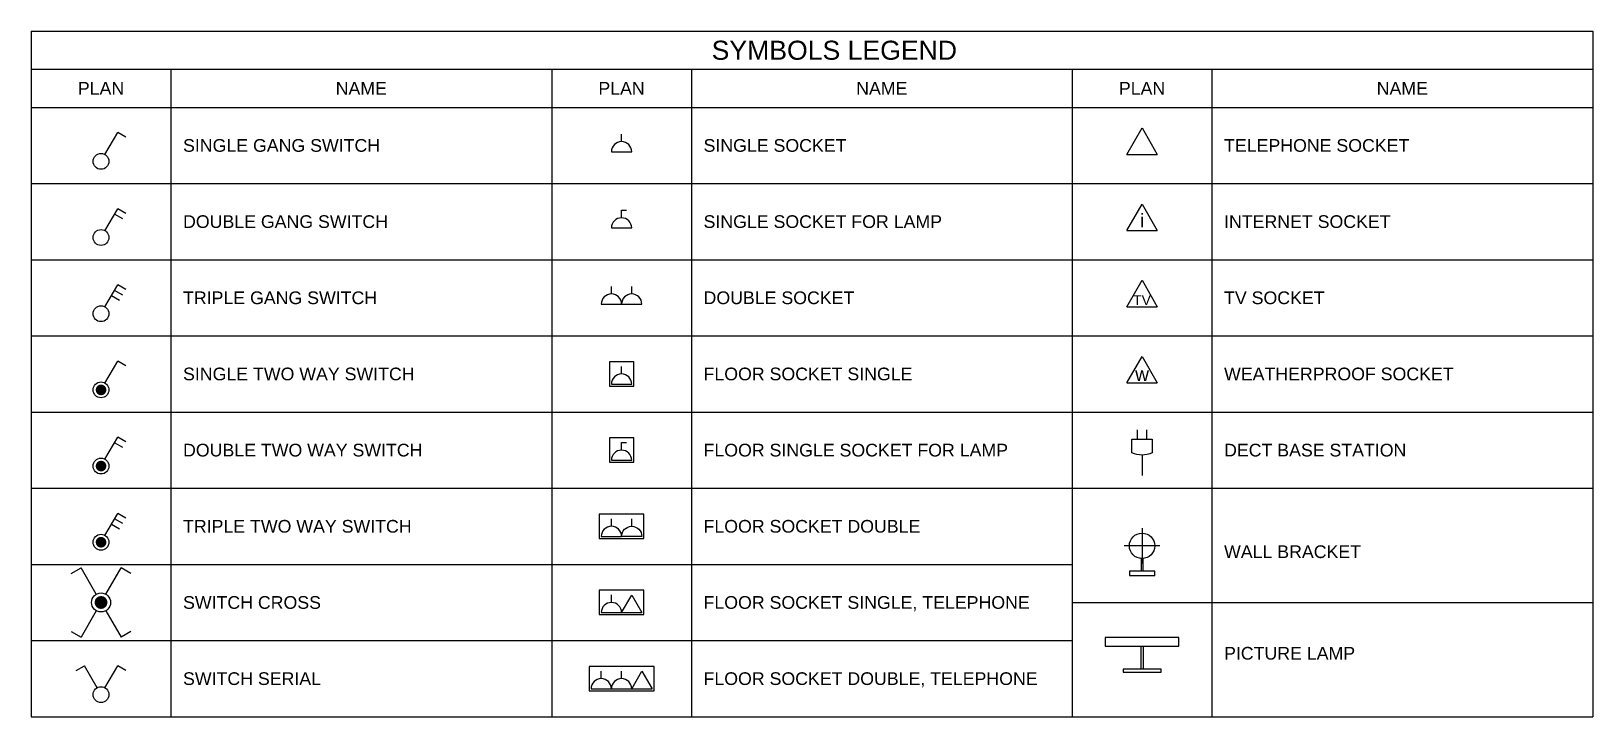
# Model space of a CAD drawing. Header units: millimetres. Extents: x 148 to 12448, y 194 to 5594.
import ezdxf
from ezdxf.enums import TextEntityAlignment as Align

# ---------------------------------------------------------------- set-up
doc = ezdxf.new("R2010")
doc.units = ezdxf.units.MM
for name, color, linetype in [('light', 7, 'Continuous'), ('socket', 7, 'Continuous'), ('switch', 7, 'Continuous'), ('txt', 169, 'Continuous')]:
    doc.layers.add(name, color=color, linetype=linetype)
doc.styles.add('ARIAL', font='arial.ttf')

# ---------------------------------------------------------------- blocks, each defined once
blk = doc.blocks.new('socket 1 table lamp')
blk.add_lwpolyline([(0, 70), (20, 70)])
at = {"color": 0}
blk.add_lwpolyline([(0, 40), (0, 70)], dxfattribs=at)
blk.add_lwpolyline([(-40, 0), (40, 0, 1)], format="xyb", close=True, dxfattribs=at)
blk = doc.blocks.new('socket fl 2 tel')
at = {"color": 0}
for p, q in [((40, 8), (80, 77.3)), ((80, 77.3), (120, 8)), ((40, 8), (120, 8))]:
    blk.add_line(p, q, dxfattribs=at)
blk.add_lwpolyline([(-128, 0), (128, 0), (128, 96), (-128, 96)], close=True, dxfattribs=at)
for points in [[(-80, 48), (-80, 78)], [(0, 48), (0, 78)]]:
    blk.add_lwpolyline(points, dxfattribs=at)
for points in [[(-120, 8), (-40, 8, 1)], [(-40, 8), (40, 8, 1)]]:
    blk.add_lwpolyline(points, format="xyb", close=True, dxfattribs=at)
blk = doc.blocks.new('socket fl 2')
at = {"color": 0}
blk.add_lwpolyline([(-88, 0), (88, 0), (88, 96), (-88, 96)], close=True, dxfattribs=at)
for points in [[(-40, 48), (-40, 78)], [(40, 48), (40, 78)]]:
    blk.add_lwpolyline(points, dxfattribs=at)
for points in [[(-80, 8), (0, 8, 1)], [(80, 8), (0, 8, -1)]]:
    blk.add_lwpolyline(points, format="xyb", close=True, dxfattribs=at)
blk = doc.blocks.new('socket fl 1 tel')
at = {"color": 0}
for p, q in [((0, 8), (40, 77.3)), ((40, 77.3), (80, 8)), ((0, 8), (80, 8))]:
    blk.add_line(p, q, dxfattribs=at)
blk.add_lwpolyline([(-88, 0), (88, 0), (88, 96), (-88, 96)], close=True, dxfattribs=at)
blk.add_lwpolyline([(-40, 48), (-40, 78)], dxfattribs=at)
blk.add_lwpolyline([(-80, 8), (0, 8, 1)], format="xyb", close=True, dxfattribs=at)
blk = doc.blocks.new('socket 2')
at = {"color": 0}
for points in [[(-40, 40), (-40, 70)], [(40, 40), (40, 70)]]:
    blk.add_lwpolyline(points, dxfattribs=at)
for points in [[(-80, 0), (0, 0, 1)], [(0, 0), (80, 0, 1)]]:
    blk.add_lwpolyline(points, format="xyb", close=True, dxfattribs=at)
blk = doc.blocks.new('socket fl 1')
at = {"color": 0}
blk.add_lwpolyline([(-48, 0), (48, 0), (48, 96), (-48, 96)], close=True, dxfattribs=at)
blk.add_lwpolyline([(0, 48), (0, 78)], dxfattribs=at)
blk.add_lwpolyline([(-40, 8), (40, 8, 1)], format="xyb", close=True, dxfattribs=at)
blk = doc.blocks.new('switch serial')
at = {"color": 0}
for points in [[(-98.1, 126.2), (-65.6, 144.9)], [(-15.6, 58.3), (-65.6, 144.9)], [(15.6, 58.3), (65.6, 144.9)], [(98.1, 126.2), (65.6, 144.9)]]:
    blk.add_lwpolyline(points, dxfattribs=at)
blk.add_circle((0, 31.2), 31.2, dxfattribs=at)
blk = doc.blocks.new('socket 1')
at = {"color": 0}
blk.add_lwpolyline([(0, 40), (0, 70)], dxfattribs=at)
blk.add_lwpolyline([(-40, 0), (40, 0, 1)], format="xyb", close=True, dxfattribs=at)
blk = doc.blocks.new('switch t w p')
blk.add_hatch(color=0).paths.add_polyline_path([(0, 63, 1), (0, 12, 1)])
at = {"color": 0}
for points in [[(-117.7, 151.4), (-78.7, 173.9)], [(-18.7, 70), (-78.7, 173.9)], [(18.7, 70), (78.7, 173.9)], [(117.7, 151.4), (78.7, 173.9)], [(-18.7, 5), (-78.7, -98.9)], [(18.7, 5), (78.7, -98.9)], [(-117.7, -76.4), (-78.7, -98.9)], [(117.7, -76.4), (78.7, -98.9)]]:
    blk.add_lwpolyline(points, dxfattribs=at)
blk.add_circle((0, 37.5), 37.5, dxfattribs=at)
blk = doc.blocks.new('switch t w 3')
blk.add_hatch(color=0).paths.add_polyline_path([(21.3, 31.2, 1), (-21.2, 31.2, 1)])
at = {"color": 0}
for points in [[(15.6, 58.3), (65.6, 144.9)], [(85.6, 104.5), (53.1, 123.3)], [(98.1, 126.2), (65.6, 144.9)], [(73.1, 82.9), (40.6, 101.6)]]:
    blk.add_lwpolyline(points, dxfattribs=at)
blk.add_circle((0, 31.2), 31.2, dxfattribs=at)
blk = doc.blocks.new('switch t w 2')
blk.add_hatch(color=0).paths.add_polyline_path([(21.3, 31.2, 1), (-21.2, 31.2, 1)])
at = {"color": 0}
for points in [[(15.6, 58.3), (65.6, 144.9)], [(85.6, 104.5), (53.1, 123.3)], [(98.1, 126.2), (65.6, 144.9)]]:
    blk.add_lwpolyline(points, dxfattribs=at)
blk.add_circle((0, 31.2), 31.2, dxfattribs=at)
blk = doc.blocks.new('switch t w 1')
blk.add_hatch(color=0).paths.add_polyline_path([(21.3, 31.2, 1), (-21.2, 31.2, 1)])
at = {"color": 0}
for points in [[(15.6, 58.3), (65.6, 144.9)], [(98.1, 126.2), (65.6, 144.9)]]:
    blk.add_lwpolyline(points, dxfattribs=at)
blk.add_circle((0, 31.2), 31.2, dxfattribs=at)
blk = doc.blocks.new('switch 3')
at = {"color": 0}
for points in [[(15.6, 58.3), (65.6, 144.9)], [(85.6, 104.5), (53.1, 123.3)], [(98.1, 126.2), (65.6, 144.9)], [(73.1, 82.9), (40.6, 101.6)]]:
    blk.add_lwpolyline(points, dxfattribs=at)
blk.add_circle((0, 31.2), 31.2, dxfattribs=at)
blk = doc.blocks.new('switch 2')
at = {"color": 0}
for points in [[(15.6, 58.3), (65.6, 144.9)], [(85.6, 104.5), (53.1, 123.3)], [(98.1, 126.2), (65.6, 144.9)]]:
    blk.add_lwpolyline(points, dxfattribs=at)
blk.add_circle((0, 31.2), 31.2, dxfattribs=at)
blk = doc.blocks.new('switch 1')
at = {"color": 0}
for points in [[(15.6, 58.3), (65.6, 144.9)], [(98.1, 126.2), (65.6, 144.9)]]:
    blk.add_lwpolyline(points, dxfattribs=at)
blk.add_circle((0, 31.2), 31.2, dxfattribs=at)
blk = doc.blocks.new('socket fl 1 table lamp')
at = {"color": 0}
blk.add_lwpolyline([(-48, 0), (48, 0), (48, 96), (-48, 96)], close=True, dxfattribs=at)
blk.add_lwpolyline([(0, 78), (20, 78)])
blk.add_lwpolyline([(0, 48), (0, 78)], dxfattribs=at)
blk.add_lwpolyline([(-40, 8), (40, 8, 1)], format="xyb", close=True, dxfattribs=at)
blk = doc.blocks.new('light wall bracket')
at = {"color": 0}
for p, q in [((0, 280), (0, 70)), ((105, 175), (-105, 175)), ((-5, 100.2), (-5, 25)), ((5, 100.2), (5, 25))]:
    blk.add_line(p, q, dxfattribs=at)
blk.add_lwpolyline([(75, 25), (-75, 25), (-75, 0), (75, 0)], close=True, dxfattribs=at)
blk.add_circle((0, 175), 75, dxfattribs=at)
blk = doc.blocks.new('light picture')
at = {"color": 0}
for p, q in [((-5, 102.5), (-5, 12.5)), ((5, 102.5), (5, 12.5))]:
    blk.add_line(p, q, dxfattribs=at)
for points in [[(145, 137.5), (-145, 137.5), (-145, 102.5), (145, 102.5)], [(75, 12.5), (-75, 12.5), (-75, 0), (75, 0)]]:
    blk.add_lwpolyline(points, close=True, dxfattribs=at)
blk = doc.blocks.new('DECT')
at = {"color": 0}
for p, q in [((26.6, 95.7), (26.6, 59.5)), ((0, 53.8), (0, 0))]:
    blk.add_line(p, q, dxfattribs=at)
for points in [[(-26.6, 59.5), (-26.6, 95.7)], [(-26.6, 95.7), (26.6, 95.7)]]:
    blk.add_lwpolyline(points, dxfattribs=at)
at = {"color": 0, "const_width": 3.04}
for points in [[(-12.5, 120), (-12.5, 95.7)], [(12.1, 120), (12.1, 95.7)]]:
    blk.add_lwpolyline(points, dxfattribs=at)
at = {"color": 0}
blk.add_lwpolyline([(26.6, 59.5, -0.216383), (-26.6, 59.5, -2.000311)], format="xyb", dxfattribs=at)
blk = doc.blocks.new('socket tv')
at = {"color": 0}
for p, q in [((-40, 0), (0, 69.3)), ((0, 69.3), (40, 0)), ((-40, 0), (40, 0))]:
    blk.add_line(p, q, dxfattribs=at)
at = {"color": 0, "style": 'ARIAL'}
blk.add_text('TV', height=26, dxfattribs=at).set_placement((0, 17.1), align=Align.MIDDLE_CENTER)
blk = doc.blocks.new('socket sv')
at = {"color": 0}
for p, q in [((-40, 0), (0, 69.3)), ((0, 69.3), (40, 0)), ((-40, 0), (40, 0))]:
    blk.add_line(p, q, dxfattribs=at)
at = {"color": 0, "style": 'ARIAL'}
blk.add_text('w', height=36, dxfattribs=at).set_placement((0, 23.1), align=Align.MIDDLE_CENTER)
blk = doc.blocks.new('socket int')
at = {"color": 0}
for p, q in [((-40, 0), (0, 69.3)), ((0, 69.3), (40, 0)), ((-40, 0), (40, 0))]:
    blk.add_line(p, q, dxfattribs=at)
at = {"color": 0, "style": 'ARIAL'}
blk.add_text('i', height=36, dxfattribs=at).set_placement((0, 26.4), align=Align.MIDDLE_CENTER)
blk = doc.blocks.new('socket tel')
at = {"color": 0}
for p, q in [((-40, 0), (0, 69.3)), ((0, 69.3), (40, 0)), ((-40, 0), (40, 0))]:
    blk.add_line(p, q, dxfattribs=at)

msp = doc.modelspace()

# ---------------------------------------------------------------- linework, layer by layer
at = {"layer": 'txt'}
for p, q in [((148, 5594), (148, 194)), ((12448, 5594), (12448, 194)), ((148, 5294), (12448, 5294)), ((1248, 5294), (1248, 194)), ((4248, 5294), (4248, 194)), ((5348, 5294), (5348, 194)), ((8348, 5294), (8348, 194)), ((9448, 5294), (9448, 194)), ((148, 4994), (12448, 4994)), ((148, 4394), (4248, 4394)), ((4248, 4394), (12448, 4394)), ((148, 3794), (4248, 3794)), ((4248, 3794), (12448, 3794)), ((148, 3194), (4248, 3194)), ((4248, 3194), (12448, 3194)), ((148, 2594), (4248, 2594)), ((4248, 2594), (12448, 2594)), ((148, 1994), (4248, 1994)), ((4248, 1994), (12448, 1994)), ((148, 1394), (4248, 1394)), ((4248, 1394), (8348, 1394)), ((8348, 1094), (12448, 1094)), ((148, 794), (4248, 794)), ((4248, 794), (8348, 794)), ((148, 194), (12448, 194))]:
    msp.add_line(p, q, dxfattribs=at)
at = {"layer": 'txt', "flags": 128}
msp.add_lwpolyline([(148, 5594), (12448, 5594)], dxfattribs=at)

# ---------------------------------------------------------------- block references
at = {"layer": 'light', "zscale": 1.999999999998181}
for name, p, xscale, yscale in [('light wall bracket', (8898, 1307), 1.333333333332121, 1.333333333332121), ('light picture', (8898, 544), 1.999999999998181, 1.999999999998181)]:
    msp.add_blockref(name, p, dxfattribs=dict(at, xscale=xscale, yscale=yscale))
at = {"layer": 'socket'}
for name, p, xscale, yscale, zscale in [('socket tel', (8898, 4624), 2.999999999997272, 2.999999999997272, 100), ('socket 1', (4798, 4644), 1.999999999998181, 1.999999999998181, 1.999999999998181), ('socket 1 table lamp', (4798, 4044), 1.999999999998181, 1.999999999998181, 1.999999999998181), ('socket int', (8898, 4024), 2.999999999997272, 2.999999999997272, 100), ('socket 2', (4798, 3444), 1.999999999998181, 1.999999999998181, 1.999999999998181), ('socket tv', (8898, 3424), 2.999999999997272, 2.999999999997272, 100), ('socket fl 1', (4798, 2798), 1.999999999998181, 1.999999999998181, 1.999999999998181), ('socket sv', (8898, 2824), 2.999999999997272, 2.999999999997272, 100), ('DECT', (8898, 2094), 2.999999999997272, 2.999999999997272, 100), ('socket fl 2', (4798, 1598), 1.999999999998181, 1.999999999998181, 1.999999999998181), ('switch t w p', (698, 1019), 1.999999999998181, 1.999999999998181, 1.999999999998181), ('socket fl 1 tel', (4798, 998), 1.999999999998181, 1.999999999998181, 1.999999999998181), ('switch serial', (698, 306), 1.999999999998181, 1.999999999998181, 1.999999999998181), ('socket fl 2 tel', (4798, 398), 1.999999999998181, 1.999999999998181, 1.999999999998181)]:
    msp.add_blockref(name, p, dxfattribs=dict(at, xscale=xscale, yscale=yscale, zscale=zscale))
at = {"layer": 'switch', "xscale": 1.999999999998181, "yscale": 1.999999999998181, "zscale": 1.999999999998181}
for name, p in [('switch 1', (698, 4506)), ('switch 2', (698, 3906)), ('switch 3', (698, 3306)), ('switch t w 1', (698, 2706)), ('switch t w 2', (698, 2106)), ('socket fl 1 table lamp', (4798, 2198)), ('switch t w 3', (698, 1506))]:
    msp.add_blockref(name, p, dxfattribs=at)

# ---------------------------------------------------------------- texts
at = {"layer": 'txt', "style": 'ARIAL'}
for s, height, p in [('SYMBOLS LEGEND', 150, (6474, 5444)), ('PLAN', 100, (698, 5144)), ('NAME', 100, (2748, 5144)), ('PLAN', 100, (4798, 5144)), ('NAME', 100, (6848, 5144)), ('PLAN', 100, (8898, 5144)), ('NAME', 100, (10948, 5144))]:
    msp.add_text(s, height=height, dxfattribs=at).set_placement(p, align=Align.MIDDLE_CENTER)
for s, p in [('SINGLE GANG SWITCH  ', (1344, 4694)), ('SINGLE SOCKET ', (5444, 4694)), ('TELEPHONE SOCKET ', (9544, 4694)), ('DOUBLE GANG SWITCH  ', (1344, 4094)), ('SINGLE SOCKET FOR LAMP', (5444, 4094)), ('INTERNET SOCKET ', (9544, 4094)), ('TRIPLE GANG SWITCH  ', (1344, 3494)), ('DOUBLE SOCKET ', (5444, 3494)), ('TV SOCKET ', (9544, 3494)), ('SINGLE TWO WAY SWITCH ', (1344, 2894)), ('FLOOR SOCKET SINGLE', (5444, 2894)), ('WEATHERPROOF SOCKET', (9544, 2894)), ('DOUBLE TWO WAY SWITCH ', (1344, 2294)), ('FLOOR SINGLE SOCKET FOR LAMP', (5444, 2294)), ('DECT BASE STATION', (9544, 2294)), ('TRIPLE TWO WAY SWITCH ', (1344, 1694)), ('FLOOR SOCKET DOUBLE ', (5444, 1694)), ('WALL BRACKET  ', (9544, 1494)), ('SWITCH CROSS', (1344, 1094)), ('FLOOR SOCKET SINGLE, TELEPHONE   ', (5444, 1094)), ('PICTURE LAMP', (9544, 694)), ('SWITCH SERIAL', (1344, 494)), ('FLOOR SOCKET DOUBLE, TELEPHONE ', (5444, 494))]:
    msp.add_text(s, height=100, dxfattribs=at).set_placement(p, align=Align.MIDDLE_LEFT)

doc.saveas('drawing.dxf')
